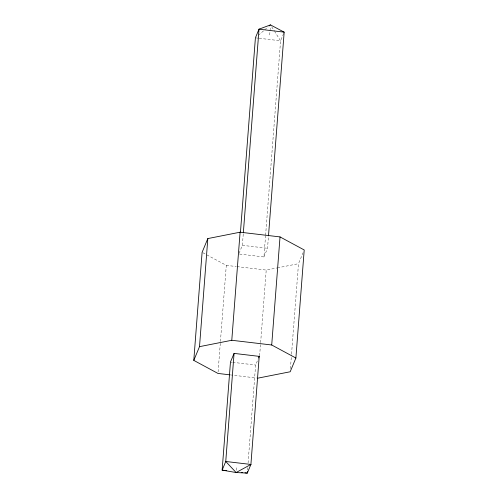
<?xml version="1.0" encoding="UTF-8"?>
<svg xmlns="http://www.w3.org/2000/svg" width="498" height="498" viewBox="0 0 498 498"><rect width="100%" height="100%" fill="white"/><g stroke="black" fill="none" stroke-linecap="round" stroke-linejoin="round"><path stroke-width="0.37" stroke-dasharray="2.49 1.87" d="M218.093 371.894L226.291 265.359L206.135 254.49M239.059 253.314L242.383 245.327L243.279 233.705M269.704 34.985L269.978 31.386M270.034 30.664L270.314 27.06M236.295 470.261L236.531 467.236M247.537 470.012L247.718 467.697M248.072 463.065L255.617 365.022L258.387 358.367M239.544 254.067L263.934 256.949L265.546 236.027M265.602 235.255L280.567 40.799L283.891 32.806M263.934 256.949L267.538 248.297L268.428 236.675M259.626 355.759L260.572 343.408M260.635 342.636L266.218 270.072L276.726 267.992M290.415 368.682L291.486 354.788M291.542 354.016L298.495 263.691L303.07 252.704M258.306 35.339L264.102 30.372M264.681 29.874L268.161 26.886M277.479 267.849L298.495 263.691M256.171 37.916L258.462 38.19M259.221 38.278L280.567 40.799L274.915 31.897M242.383 245.327L267.538 248.297M226.291 265.359L236.276 266.536M237.042 266.629L266.218 270.072M230.462 362.052L231.987 362.233M232.753 362.326L255.617 365.022M230.263 374.888L256.364 377.97M202.779 252.679L205.462 254.129M271.69 26.805L274.516 31.256"/><path stroke-width="0.75" d="M229.491 374.795L217.975 373.438L193.79 360.39L202.107 252.318L207.822 238.579L240.098 232.199L280.025 236.911L304.21 249.959L295.893 358.031L290.178 371.769L257.902 378.15M193.79 360.39L199.505 346.658L207.822 238.579M199.505 346.658L231.782 340.277L240.098 232.199M240.447 232.286L255.412 37.829L259.016 29.177L270.476 24.9L284.165 32.146L268.49 235.896M234.066 353.399L225.75 461.478L222.145 470.131L236.12 472.534L247.301 473.1L250.905 464.447L259.221 356.369L234.066 353.399L230.462 362.052L222.145 470.131L226.721 470.672M243.335 232.933L259.016 29.177L284.165 32.146M247.419 471.556L247.301 473.1L245.016 472.832M295.893 358.031L271.709 344.99L280.025 236.911M258.667 357.701L259.221 356.369M269.318 25.896L270.476 24.9M231.782 340.277L271.709 344.99M241.206 472.378L242.725 472.558M250.905 464.447L236.12 472.534L225.75 461.478L250.905 464.447"/></g></svg>
